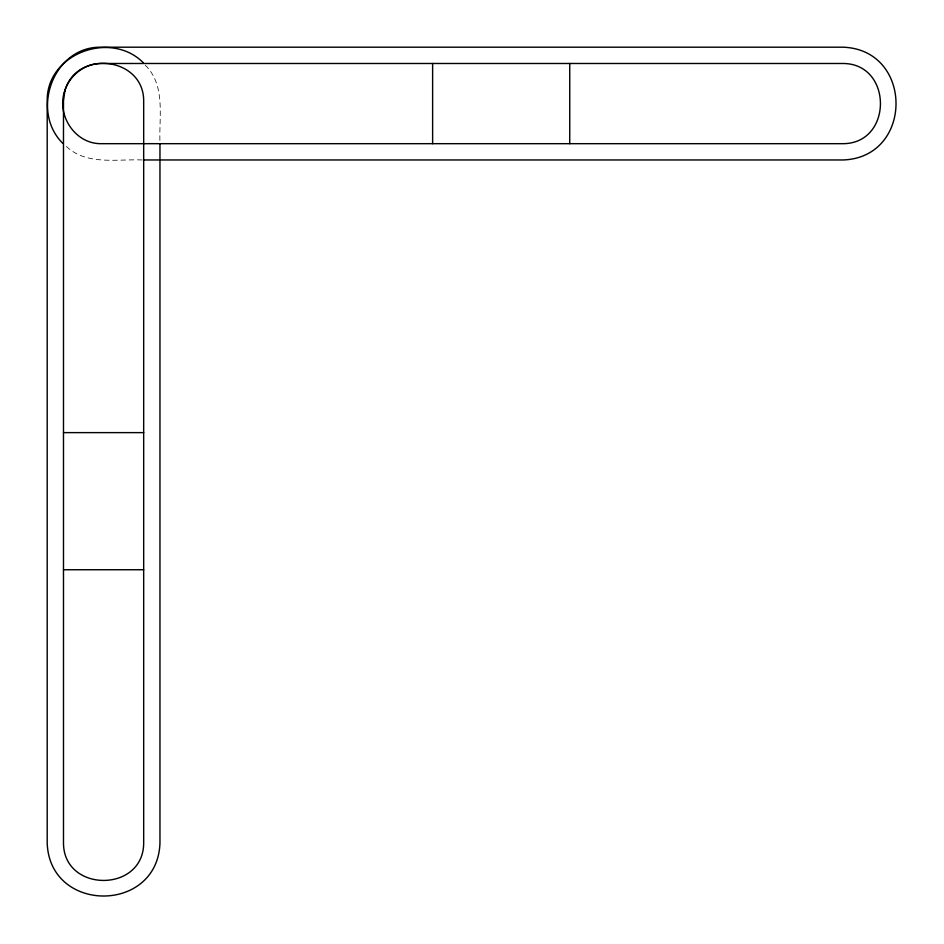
<?xml version="1.0" encoding="UTF-8"?>
<svg xmlns="http://www.w3.org/2000/svg" width="944" height="944" viewBox="0 0 944 944"><rect width="100%" height="100%" fill="white"/><g stroke="black" fill="none" stroke-linecap="round" stroke-linejoin="round"><path stroke-width="0.71" stroke-dasharray="4.72 3.54" d="M142.131 159.961C116.478 158.922 85.302 165.814 65.148 145.246M145.246 65.148C165.814 85.302 158.922 116.478 159.961 142.131"/><path stroke-width="1.42" d="M143.606 159.961L843.098 159.961C913.65 157.506 913.65 49.654 843.098 47.2L100.902 47.2C53.419 46.421 29.866 111.18 62.929 143.453M63.484 432.623L143.677 432.623M63.484 569.739L143.677 569.739M143.453 62.929C111.18 29.866 46.421 53.419 47.2 100.902L47.2 843.098C49.654 913.65 157.506 913.65 159.961 843.098L159.961 143.606M569.739 63.484L569.739 143.677M432.623 63.484L432.623 143.677M64.015 93.208C57.442 116.808 75.744 143.854 100.902 143.677L843.098 143.677C892.871 143.464 892.871 63.708 843.098 63.484L100.902 63.484C83.556 63.614 68.275 76.617 64.015 93.208M64.853 91.013L63.484 100.902L63.484 843.098C63.708 892.871 143.464 892.871 143.677 843.098L143.677 100.902C143.771 56.829 76.169 49.053 64.853 91.013"/></g></svg>
